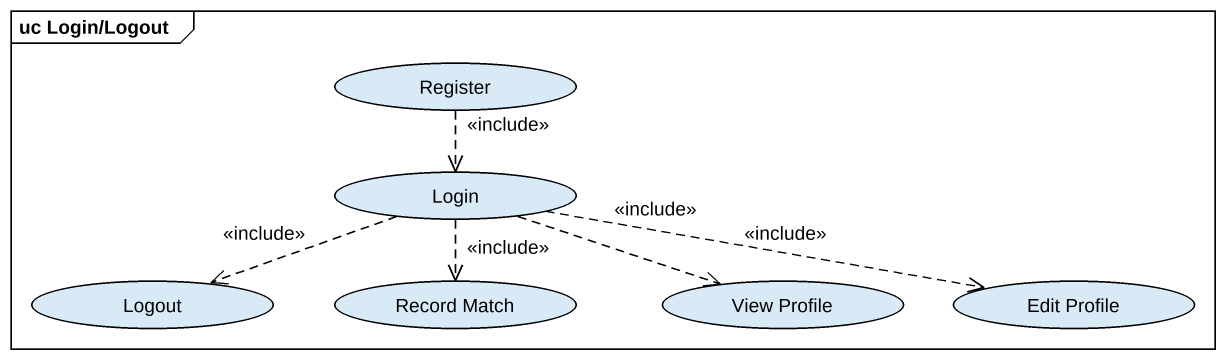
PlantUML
@startuml
mainframe uc Login/Logout
usecase Register
usecase Login
usecase Logout
usecase "Record Match" as Record_Match
usecase "View Profile" as View_Profile
usecase "Edit Profile" as Edit_Profile
Register ..> Login : <<include>>
Login .left.> Logout : <<include>>
Login ..> Record_Match : <<include>>
Login .right.> View_Profile : <<include>>
Login .right.> Edit_Profile : <<include>>
@enduml
